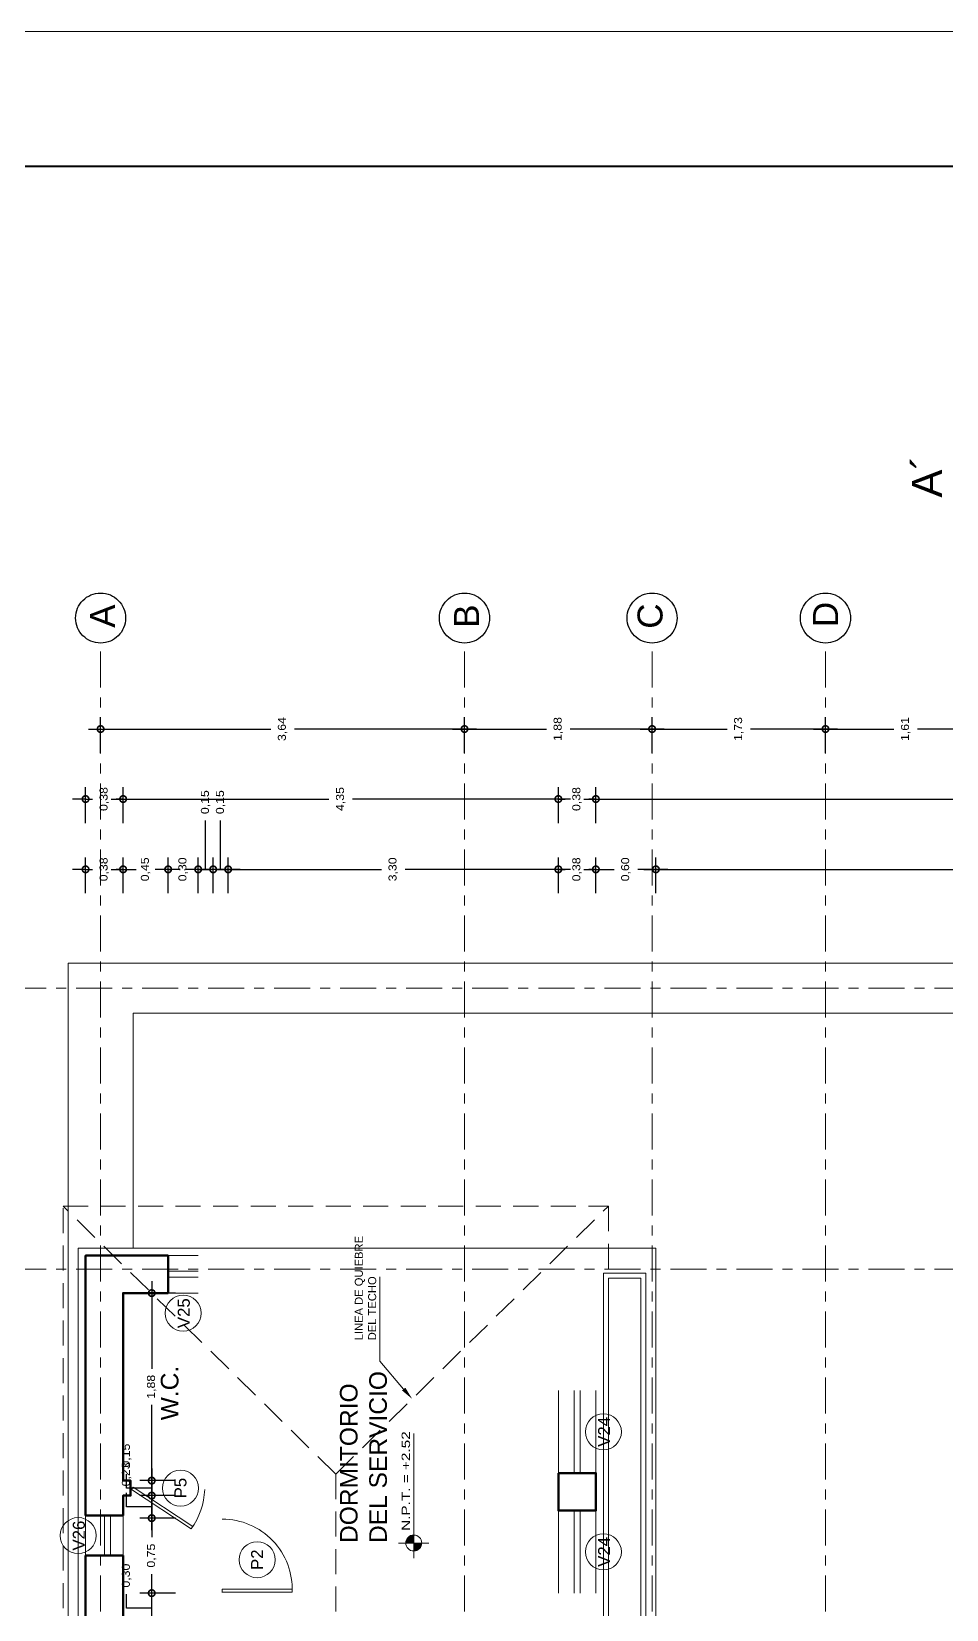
# Model space of a CAD drawing. Header units: millimetres. Extents: x -1459 to -1413, y -119 to 301.
# Drawn here: x -1448.69 to -1439.55, y 0.94 to 16.71 of the extents above; entities that cross this region are included whole.
import ezdxf

# ---------------------------------------------------------------- set-up
doc = ezdxf.new("R2010")
doc.units = ezdxf.units.MM
for name, pattern in [('ACAD_ISO06W100', [36, 24, -3, 0, -3, 0, -3, 0, -3]), ('ACAD_ISO10W100', [18, 12, -3, 0, -3]), ('RAYITAS', [0.375, 0.25, -0.125])]:
    doc.linetypes.add(name, pattern=pattern)
doc.layers.get('0').update_dxf_attribs({"lineweight": 0})
doc.layers.get('Defpoints').update_dxf_attribs({"lineweight": 5})
for name, color, linetype, lineweight in [('CORTE PLUMA 5', 5, 'Continuous', 40), ('COTAS', 190, 'Continuous', 9), ('EJES', 2, 'ACAD_ISO10W100', 13), ('MURO CORTADO', 1, 'Continuous', 60), ('MURO VISTO', 6, 'Continuous', 18), ('PROYECCIONES', 40, 'RAYITAS', 13), ('PUERTA VENTANA', 4, 'Continuous', 9), ('ROTULO', 7, 'Continuous', 5), ('TEXTOS', 30, 'Continuous', 5), ('VANOS CUADRO', 8, 'Continuous', 9)]:
    doc.layers.add(name, color=color, linetype=linetype, lineweight=lineweight)
doc.styles.add('Arial', font='arial.ttf')
doc.styles.add('ARIAL DERECHO', font='arial.ttf', dxfattribs={"width": 1.1})
doc.styles.add('arial normal', font='arial.ttf', dxfattribs={"height": 0.25})
doc.styles.get("Standard").update_dxf_attribs({"font": 'arial.ttf'})
doc.dimstyles.new('COTAS 50 OK', dxfattribs={"dimtxt": 0.08, "dimasz": 0.13, "dimexe": 0.12, "dimexo": 0.2, "dimgap": 0.07, "dimtad": 0, "dimtih": 1, "dimtoh": 1, "dimzin": 0, "dimtxsty": 'ARIAL DERECHO', "dimblk": 'DOTSMALL', "dimcen": 0.15, "dimdle": 0.12, "dimadec": 0, "dimazin": 0, "dimtfac": 1, "dimtmove": 1, "dimatfit": 3, "dimfxl": 1, "dimtzin": 0, "dimarcsym": 0})

# ---------------------------------------------------------------- blocks, each defined once
blk = doc.blocks.new('npt')
h = blk.add_hatch(color=256)
h.paths.add_polyline_path([(0, 0), (0.071, 0, 0.414214), (0, 0.071)])
h.paths.add_polyline_path([(0, -0.071), (0, 0), (-0.071, 0, 0.414214)])
for p, q in [((-0.135, 0), (0.972, 0)), ((0, 0.135), (0, -0.135))]:
    blk.add_line(p, q)
blk.add_circle((0, 0), 0.0709)
blk = doc.blocks.new('_DotSmall')
at = {"color": 0, "linetype": 'ByBlock', "const_width": 0.5}
blk.add_lwpolyline([(-0.0625, 0, 1), (0.0625, 0, 1)], format="xyb", close=True, dxfattribs=at)
blk = doc.blocks.new('*D281')
at = {"layer": 'COTAS', "color": 0, "lineweight": -2}
for p, q in [((-1446.803, 8.685), (-1446.803, 8.825)), ((-1446.803, 8.337), (-1446.803, 8.685)), ((-1446.878, 8.1), (-1446.878, 8.457)), ((-1446.728, 8.1), (-1446.728, 8.457)), ((-1446.608, 8.337), (-1446.998, 8.337))]:
    blk.add_line(p, q, dxfattribs=at)
at = {"layer": 'Defpoints', "color": 0}
for p in [(-1446.878, 8.337), (-1446.878, 7.9), (-1446.728, 7.9)]:
    blk.add_point(p, dxfattribs=at)
at = {"layer": 'COTAS', "color": 0, "lineweight": -2, "xscale": 0.13, "yscale": 0.13, "zscale": 0.13, "rotation": 180}
blk.add_blockref('_DotSmall', (-1446.878, 8.337), dxfattribs=at)
at = {"layer": 'COTAS', "color": 0, "lineweight": -2, "xscale": 0.13, "yscale": 0.13, "zscale": 0.13}
blk.add_blockref('_DotSmall', (-1446.728, 8.337), dxfattribs=at)
at = {"layer": 'COTAS', "color": 0, "insert": (-1446.803, 9.009), "char_height": 0.08, "attachment_point": 5, "rotation": 90, "style": 'ARIAL DERECHO'}
blk.add_mtext('0,15', dxfattribs=at)
blk = doc.blocks.new('*D282')
at = {"layer": 'COTAS', "color": 0, "lineweight": -2}
for p, q in [((-1447.328, 8.1), (-1447.328, 8.457)), ((-1447.028, 8.1), (-1447.028, 8.457)), ((-1447.328, 8.337), (-1447.458, 8.337)), ((-1447.328, 8.337), (-1447.296, 8.337)), ((-1447.028, 8.337), (-1447.06, 8.337)), ((-1447.028, 8.337), (-1446.898, 8.337))]:
    blk.add_line(p, q, dxfattribs=at)
at = {"layer": 'Defpoints', "color": 0}
for p in [(-1447.328, 8.337), (-1447.328, 7.9), (-1447.028, 7.9)]:
    blk.add_point(p, dxfattribs=at)
at = {"layer": 'COTAS', "color": 0, "lineweight": -2, "xscale": 0.13, "yscale": 0.13, "zscale": 0.13}
blk.add_blockref('_DotSmall', (-1447.328, 8.337), dxfattribs=at)
at = {"layer": 'COTAS', "color": 0, "lineweight": -2, "xscale": 0.13, "yscale": 0.13, "zscale": 0.13, "rotation": 180}
blk.add_blockref('_DotSmall', (-1447.028, 8.337), dxfattribs=at)
at = {"layer": 'COTAS', "color": 0, "insert": (-1447.178, 8.337), "char_height": 0.08, "attachment_point": 5, "rotation": 90, "style": 'ARIAL DERECHO'}
blk.add_mtext('0,30', dxfattribs=at)
blk = doc.blocks.new('*D283')
at = {"layer": 'COTAS', "color": 0, "lineweight": -2}
for p, q in [((-1446.953, 8.685), (-1446.953, 8.825)), ((-1446.953, 8.337), (-1446.953, 8.685)), ((-1447.028, 8.1), (-1447.028, 8.457)), ((-1446.878, 8.1), (-1446.878, 8.457)), ((-1446.758, 8.337), (-1447.148, 8.337))]:
    blk.add_line(p, q, dxfattribs=at)
at = {"layer": 'Defpoints', "color": 0}
for p in [(-1447.028, 8.337), (-1447.028, 7.9), (-1446.878, 7.9)]:
    blk.add_point(p, dxfattribs=at)
at = {"layer": 'COTAS', "color": 0, "lineweight": -2, "xscale": 0.13, "yscale": 0.13, "zscale": 0.13, "rotation": 180}
blk.add_blockref('_DotSmall', (-1447.028, 8.337), dxfattribs=at)
at = {"layer": 'COTAS', "color": 0, "lineweight": -2, "xscale": 0.13, "yscale": 0.13, "zscale": 0.13}
blk.add_blockref('_DotSmall', (-1446.878, 8.337), dxfattribs=at)
at = {"layer": 'COTAS', "color": 0, "insert": (-1446.953, 9.009), "char_height": 0.08, "attachment_point": 5, "rotation": 90, "style": 'ARIAL DERECHO'}
blk.add_mtext('0,15', dxfattribs=at)
blk = doc.blocks.new('*D284')
at = {"layer": 'COTAS', "color": 0, "lineweight": -2}
for p, q in [((-1443.053, 8.1), (-1443.053, 8.457)), ((-1442.453, 8.1), (-1442.453, 8.457)), ((-1443.173, 8.337), (-1442.871, 8.337)), ((-1442.333, 8.337), (-1442.635, 8.337))]:
    blk.add_line(p, q, dxfattribs=at)
at = {"layer": 'Defpoints', "color": 0}
for p in [(-1443.053, 8.337), (-1443.053, 7.9), (-1442.453, 7.9)]:
    blk.add_point(p, dxfattribs=at)
at = {"layer": 'COTAS', "color": 0, "lineweight": -2, "xscale": 0.13, "yscale": 0.13, "zscale": 0.13, "rotation": 180}
blk.add_blockref('_DotSmall', (-1443.053, 8.337), dxfattribs=at)
at = {"layer": 'COTAS', "color": 0, "lineweight": -2, "xscale": 0.13, "yscale": 0.13, "zscale": 0.13}
blk.add_blockref('_DotSmall', (-1442.453, 8.337), dxfattribs=at)
at = {"layer": 'COTAS', "color": 0, "insert": (-1442.753, 8.337), "char_height": 0.08, "attachment_point": 5, "rotation": 90, "style": 'ARIAL DERECHO'}
blk.add_mtext('0,60', dxfattribs=at)
blk = doc.blocks.new('*D285')
at = {"layer": 'COTAS', "color": 0, "lineweight": -2}
for p, q in [((-1443.428, 8.1), (-1443.428, 8.457)), ((-1443.053, 8.1), (-1443.053, 8.457)), ((-1443.428, 8.337), (-1443.558, 8.337)), ((-1443.428, 8.337), (-1443.359, 8.337)), ((-1443.053, 8.337), (-1443.122, 8.337)), ((-1443.053, 8.337), (-1442.923, 8.337))]:
    blk.add_line(p, q, dxfattribs=at)
at = {"layer": 'Defpoints', "color": 0}
for p in [(-1443.053, 8.337), (-1443.428, 7.9), (-1443.053, 7.9)]:
    blk.add_point(p, dxfattribs=at)
at = {"layer": 'COTAS', "color": 0, "lineweight": -2, "xscale": 0.13, "yscale": 0.13, "zscale": 0.13}
blk.add_blockref('_DotSmall', (-1443.428, 8.337), dxfattribs=at)
at = {"layer": 'COTAS', "color": 0, "lineweight": -2, "xscale": 0.13, "yscale": 0.13, "zscale": 0.13, "rotation": 180}
blk.add_blockref('_DotSmall', (-1443.053, 8.337), dxfattribs=at)
at = {"layer": 'COTAS', "color": 0, "insert": (-1443.241, 8.337), "char_height": 0.08, "attachment_point": 5, "rotation": 90, "style": 'ARIAL DERECHO'}
blk.add_mtext('0,38', dxfattribs=at)
blk = doc.blocks.new('*D286')
at = {"layer": 'COTAS', "color": 0, "lineweight": -2}
for p, q in [((-1446.728, 8.1), (-1446.728, 8.457)), ((-1443.428, 8.1), (-1443.428, 8.457)), ((-1446.848, 8.337), (-1445.196, 8.337)), ((-1443.308, 8.337), (-1444.96, 8.337))]:
    blk.add_line(p, q, dxfattribs=at)
at = {"layer": 'Defpoints', "color": 0}
for p in [(-1446.728, 8.337), (-1446.728, 7.9), (-1443.428, 7.9)]:
    blk.add_point(p, dxfattribs=at)
at = {"layer": 'COTAS', "color": 0, "lineweight": -2, "xscale": 0.13, "yscale": 0.13, "zscale": 0.13, "rotation": 180}
blk.add_blockref('_DotSmall', (-1446.728, 8.337), dxfattribs=at)
at = {"layer": 'COTAS', "color": 0, "lineweight": -2, "xscale": 0.13, "yscale": 0.13, "zscale": 0.13}
blk.add_blockref('_DotSmall', (-1443.428, 8.337), dxfattribs=at)
at = {"layer": 'COTAS', "color": 0, "insert": (-1445.078, 8.337), "char_height": 0.08, "attachment_point": 5, "rotation": 90, "style": 'ARIAL DERECHO'}
blk.add_mtext('3,30', dxfattribs=at)
blk = doc.blocks.new('*D287')
at = {"layer": 'COTAS', "color": 0, "lineweight": -2}
for p, q in [((-1448.153, 8.1), (-1448.153, 8.457)), ((-1447.778, 8.1), (-1447.778, 8.457)), ((-1448.153, 8.337), (-1448.283, 8.337)), ((-1448.153, 8.337), (-1448.084, 8.337)), ((-1447.778, 8.337), (-1447.847, 8.337)), ((-1447.778, 8.337), (-1447.648, 8.337))]:
    blk.add_line(p, q, dxfattribs=at)
at = {"layer": 'Defpoints', "color": 0}
for p in [(-1447.778, 8.337), (-1448.153, 7.9), (-1447.778, 7.9)]:
    blk.add_point(p, dxfattribs=at)
at = {"layer": 'COTAS', "color": 0, "lineweight": -2, "xscale": 0.13, "yscale": 0.13, "zscale": 0.13}
blk.add_blockref('_DotSmall', (-1448.153, 8.337), dxfattribs=at)
at = {"layer": 'COTAS', "color": 0, "lineweight": -2, "xscale": 0.13, "yscale": 0.13, "zscale": 0.13, "rotation": 180}
blk.add_blockref('_DotSmall', (-1447.778, 8.337), dxfattribs=at)
at = {"layer": 'COTAS', "color": 0, "insert": (-1447.966, 8.337), "char_height": 0.08, "attachment_point": 5, "rotation": 90, "style": 'ARIAL DERECHO'}
blk.add_mtext('0,38', dxfattribs=at)
blk = doc.blocks.new('*D288')
at = {"layer": 'COTAS', "color": 0, "lineweight": -2}
for p, q in [((-1448.153, 8.8), (-1448.153, 9.16)), ((-1447.778, 8.8), (-1447.778, 9.16)), ((-1448.153, 9.04), (-1448.283, 9.04)), ((-1448.153, 9.04), (-1448.084, 9.04)), ((-1447.778, 9.04), (-1447.847, 9.04)), ((-1447.778, 9.04), (-1447.648, 9.04))]:
    blk.add_line(p, q, dxfattribs=at)
at = {"layer": 'Defpoints', "color": 0}
for p in [(-1447.778, 9.04), (-1448.153, 8.6), (-1447.778, 8.6)]:
    blk.add_point(p, dxfattribs=at)
at = {"layer": 'COTAS', "color": 0, "lineweight": -2, "xscale": 0.13, "yscale": 0.13, "zscale": 0.13}
blk.add_blockref('_DotSmall', (-1448.153, 9.04), dxfattribs=at)
at = {"layer": 'COTAS', "color": 0, "lineweight": -2, "xscale": 0.13, "yscale": 0.13, "zscale": 0.13, "rotation": 180}
blk.add_blockref('_DotSmall', (-1447.778, 9.04), dxfattribs=at)
at = {"layer": 'COTAS', "color": 0, "insert": (-1447.966, 9.04), "char_height": 0.08, "attachment_point": 5, "rotation": 90, "style": 'ARIAL DERECHO'}
blk.add_mtext('0,38', dxfattribs=at)
blk = doc.blocks.new('*D289')
at = {"layer": 'COTAS', "color": 0, "lineweight": -2}
for p, q in [((-1447.778, 8.1), (-1447.778, 8.457)), ((-1447.328, 8.1), (-1447.328, 8.457)), ((-1447.898, 8.337), (-1447.671, 8.337)), ((-1447.208, 8.337), (-1447.435, 8.337))]:
    blk.add_line(p, q, dxfattribs=at)
at = {"layer": 'Defpoints', "color": 0}
for p in [(-1447.778, 8.337), (-1447.778, 7.9), (-1447.328, 7.9)]:
    blk.add_point(p, dxfattribs=at)
at = {"layer": 'COTAS', "color": 0, "lineweight": -2, "xscale": 0.13, "yscale": 0.13, "zscale": 0.13, "rotation": 180}
blk.add_blockref('_DotSmall', (-1447.778, 8.337), dxfattribs=at)
at = {"layer": 'COTAS', "color": 0, "lineweight": -2, "xscale": 0.13, "yscale": 0.13, "zscale": 0.13}
blk.add_blockref('_DotSmall', (-1447.328, 8.337), dxfattribs=at)
at = {"layer": 'COTAS', "color": 0, "insert": (-1447.553, 8.337), "char_height": 0.08, "attachment_point": 5, "rotation": 90, "style": 'ARIAL DERECHO'}
blk.add_mtext('0,45', dxfattribs=at)
blk = doc.blocks.new('*D290')
at = {"layer": 'COTAS', "color": 0, "lineweight": -2}
for p, q in [((-1443.428, 8.8), (-1443.428, 9.16)), ((-1443.053, 8.8), (-1443.053, 9.16)), ((-1443.428, 9.04), (-1443.558, 9.04)), ((-1443.428, 9.04), (-1443.359, 9.04)), ((-1443.053, 9.04), (-1443.122, 9.04)), ((-1443.053, 9.04), (-1442.923, 9.04))]:
    blk.add_line(p, q, dxfattribs=at)
at = {"layer": 'Defpoints', "color": 0}
for p in [(-1443.428, 9.04), (-1443.428, 8.6), (-1443.053, 8.6)]:
    blk.add_point(p, dxfattribs=at)
at = {"layer": 'COTAS', "color": 0, "lineweight": -2, "xscale": 0.13, "yscale": 0.13, "zscale": 0.13}
blk.add_blockref('_DotSmall', (-1443.428, 9.04), dxfattribs=at)
at = {"layer": 'COTAS', "color": 0, "lineweight": -2, "xscale": 0.13, "yscale": 0.13, "zscale": 0.13, "rotation": 180}
blk.add_blockref('_DotSmall', (-1443.053, 9.04), dxfattribs=at)
at = {"layer": 'COTAS', "color": 0, "insert": (-1443.241, 9.04), "char_height": 0.08, "attachment_point": 5, "rotation": 90, "style": 'ARIAL DERECHO'}
blk.add_mtext('0,38', dxfattribs=at)
blk = doc.blocks.new('*D291')
at = {"layer": 'COTAS', "color": 0, "lineweight": -2}
for p, q in [((-1447.778, 8.8), (-1447.778, 9.16)), ((-1443.428, 8.8), (-1443.428, 9.16)), ((-1447.898, 9.04), (-1445.721, 9.04)), ((-1443.308, 9.04), (-1445.485, 9.04))]:
    blk.add_line(p, q, dxfattribs=at)
at = {"layer": 'Defpoints', "color": 0}
for p in [(-1447.778, 9.04), (-1447.778, 8.6), (-1443.428, 8.6)]:
    blk.add_point(p, dxfattribs=at)
at = {"layer": 'COTAS', "color": 0, "lineweight": -2, "xscale": 0.13, "yscale": 0.13, "zscale": 0.13, "rotation": 180}
blk.add_blockref('_DotSmall', (-1447.778, 9.04), dxfattribs=at)
at = {"layer": 'COTAS', "color": 0, "lineweight": -2, "xscale": 0.13, "yscale": 0.13, "zscale": 0.13}
blk.add_blockref('_DotSmall', (-1443.428, 9.04), dxfattribs=at)
at = {"layer": 'COTAS', "color": 0, "insert": (-1445.603, 9.04), "char_height": 0.08, "attachment_point": 5, "rotation": 90, "style": 'ARIAL DERECHO'}
blk.add_mtext('4,35', dxfattribs=at)
blk = doc.blocks.new('*D294')
at = {"layer": 'COTAS', "color": 0, "lineweight": -2}
for p, q in [((-1443.053, 8.8), (-1443.053, 9.16)), ((-1434.428, 8.8), (-1434.428, 9.16)), ((-1443.173, 9.04), (-1438.859, 9.04)), ((-1434.308, 9.04), (-1438.622, 9.04))]:
    blk.add_line(p, q, dxfattribs=at)
at = {"layer": 'Defpoints', "color": 0}
for p in [(-1434.428, 9.04), (-1443.053, 8.6), (-1434.428, 8.6)]:
    blk.add_point(p, dxfattribs=at)
at = {"layer": 'COTAS', "color": 0, "lineweight": -2, "xscale": 0.13, "yscale": 0.13, "zscale": 0.13, "rotation": 180}
blk.add_blockref('_DotSmall', (-1443.053, 9.04), dxfattribs=at)
at = {"layer": 'COTAS', "color": 0, "lineweight": -2, "xscale": 0.13, "yscale": 0.13, "zscale": 0.13}
blk.add_blockref('_DotSmall', (-1434.428, 9.04), dxfattribs=at)
at = {"layer": 'COTAS', "color": 0, "insert": (-1438.741, 9.04), "char_height": 0.08, "attachment_point": 5, "rotation": 90, "style": 'ARIAL DERECHO'}
blk.add_mtext('8,63', dxfattribs=at)
blk = doc.blocks.new('*D367')
at = {"layer": 'COTAS', "color": 0, "lineweight": -2}
for p, q in [((-1448.003, 9.5), (-1448.003, 9.86)), ((-1444.366, 9.5), (-1444.366, 9.86)), ((-1448.123, 9.74), (-1446.302, 9.74)), ((-1444.246, 9.74), (-1446.066, 9.74))]:
    blk.add_line(p, q, dxfattribs=at)
at = {"layer": 'Defpoints', "color": 0}
for p in [(-1444.366, 9.74), (-1448.003, 9.3), (-1444.366, 9.3)]:
    blk.add_point(p, dxfattribs=at)
at = {"layer": 'COTAS', "color": 0, "lineweight": -2, "xscale": 0.13, "yscale": 0.13, "zscale": 0.13, "rotation": 180}
blk.add_blockref('_DotSmall', (-1448.003, 9.74), dxfattribs=at)
at = {"layer": 'COTAS', "color": 0, "lineweight": -2, "xscale": 0.13, "yscale": 0.13, "zscale": 0.13}
blk.add_blockref('_DotSmall', (-1444.366, 9.74), dxfattribs=at)
at = {"layer": 'COTAS', "color": 0, "insert": (-1446.184, 9.74), "char_height": 0.08, "attachment_point": 5, "rotation": 90, "style": 'ARIAL DERECHO'}
blk.add_mtext('3,64', dxfattribs=at)
blk = doc.blocks.new('*D368')
at = {"layer": 'COTAS', "color": 0, "lineweight": -2}
for p, q in [((-1444.366, 9.5), (-1444.366, 9.86)), ((-1442.491, 9.5), (-1442.491, 9.86)), ((-1444.486, 9.74), (-1443.546, 9.74)), ((-1442.371, 9.74), (-1443.31, 9.74))]:
    blk.add_line(p, q, dxfattribs=at)
at = {"layer": 'Defpoints', "color": 0}
for p in [(-1442.491, 9.74), (-1444.366, 9.3), (-1442.491, 9.3)]:
    blk.add_point(p, dxfattribs=at)
at = {"layer": 'COTAS', "color": 0, "lineweight": -2, "xscale": 0.13, "yscale": 0.13, "zscale": 0.13, "rotation": 180}
blk.add_blockref('_DotSmall', (-1444.366, 9.74), dxfattribs=at)
at = {"layer": 'COTAS', "color": 0, "lineweight": -2, "xscale": 0.13, "yscale": 0.13, "zscale": 0.13}
blk.add_blockref('_DotSmall', (-1442.491, 9.74), dxfattribs=at)
at = {"layer": 'COTAS', "color": 0, "insert": (-1443.428, 9.74), "char_height": 0.08, "attachment_point": 5, "rotation": 90, "style": 'ARIAL DERECHO'}
blk.add_mtext('1,88', dxfattribs=at)
blk = doc.blocks.new('*D369')
at = {"layer": 'COTAS', "color": 0, "lineweight": -2}
for p, q in [((-1442.491, 9.5), (-1442.491, 9.86)), ((-1440.758, 9.5), (-1440.758, 9.86)), ((-1442.611, 9.74), (-1441.742, 9.74)), ((-1440.638, 9.74), (-1441.506, 9.74))]:
    blk.add_line(p, q, dxfattribs=at)
at = {"layer": 'Defpoints', "color": 0}
for p in [(-1442.491, 9.74), (-1442.491, 9.3), (-1440.758, 9.3)]:
    blk.add_point(p, dxfattribs=at)
at = {"layer": 'COTAS', "color": 0, "lineweight": -2, "xscale": 0.13, "yscale": 0.13, "zscale": 0.13, "rotation": 180}
blk.add_blockref('_DotSmall', (-1442.491, 9.74), dxfattribs=at)
at = {"layer": 'COTAS', "color": 0, "lineweight": -2, "xscale": 0.13, "yscale": 0.13, "zscale": 0.13}
blk.add_blockref('_DotSmall', (-1440.758, 9.74), dxfattribs=at)
at = {"layer": 'COTAS', "color": 0, "insert": (-1441.624, 9.74), "char_height": 0.08, "attachment_point": 5, "rotation": 90, "style": 'ARIAL DERECHO'}
blk.add_mtext('1,73', dxfattribs=at)
blk = doc.blocks.new('*D370')
at = {"layer": 'COTAS', "color": 0, "lineweight": -2}
for p, q in [((-1440.758, 9.5), (-1440.758, 9.86)), ((-1439.153, 9.5), (-1439.153, 9.86)), ((-1440.878, 9.74), (-1440.074, 9.74)), ((-1439.033, 9.74), (-1439.837, 9.74))]:
    blk.add_line(p, q, dxfattribs=at)
at = {"layer": 'Defpoints', "color": 0}
for p in [(-1440.758, 9.74), (-1440.758, 9.3), (-1439.153, 9.3)]:
    blk.add_point(p, dxfattribs=at)
at = {"layer": 'COTAS', "color": 0, "lineweight": -2, "xscale": 0.13, "yscale": 0.13, "zscale": 0.13, "rotation": 180}
blk.add_blockref('_DotSmall', (-1440.758, 9.74), dxfattribs=at)
at = {"layer": 'COTAS', "color": 0, "lineweight": -2, "xscale": 0.13, "yscale": 0.13, "zscale": 0.13}
blk.add_blockref('_DotSmall', (-1439.153, 9.74), dxfattribs=at)
at = {"layer": 'COTAS', "color": 0, "insert": (-1439.956, 9.74), "char_height": 0.08, "attachment_point": 5, "rotation": 90, "style": 'ARIAL DERECHO'}
blk.add_mtext('1,61', dxfattribs=at)
blk = doc.blocks.new('HJKL')
at = {"layer": 'PUERTA VENTANA'}
for p, q in [((616.191, 118.493), (615.492, 118.493)), ((616.191, 118.498), (616.191, 118.463)), ((616.191, 118.463), (615.492, 118.463))]:
    blk.add_line(p, q, dxfattribs=at)
blk.add_arc((616.191, 118.463), 0.7, 177.5437, 270, dxfattribs=at)
blk = doc.blocks.new('*D521')
at = {"layer": 'COTAS', "color": 0, "lineweight": -2}
for p, q in [((-1442.453, 8.1), (-1442.453, 8.457)), ((-1436.203, 8.1), (-1436.203, 8.457)), ((-1442.573, 8.337), (-1439.446, 8.337)), ((-1436.083, 8.337), (-1439.21, 8.337))]:
    blk.add_line(p, q, dxfattribs=at)
at = {"layer": 'Defpoints', "color": 0}
for p in [(-1442.453, 8.337), (-1442.453, 7.9), (-1436.203, 7.9)]:
    blk.add_point(p, dxfattribs=at)
at = {"layer": 'COTAS', "color": 0, "lineweight": -2, "xscale": 0.13, "yscale": 0.13, "zscale": 0.13, "rotation": 180}
blk.add_blockref('_DotSmall', (-1442.453, 8.337), dxfattribs=at)
at = {"layer": 'COTAS', "color": 0, "lineweight": -2, "xscale": 0.13, "yscale": 0.13, "zscale": 0.13}
blk.add_blockref('_DotSmall', (-1436.203, 8.337), dxfattribs=at)
at = {"layer": 'COTAS', "color": 0, "insert": (-1439.328, 8.337), "char_height": 0.08, "attachment_point": 5, "rotation": 90, "style": 'ARIAL DERECHO'}
blk.add_mtext('6,25', dxfattribs=at)
blk = doc.blocks.new('FLEC')
at = {"layer": 'TEXTOS', "extrusion": (0, 0, -1)}
for p, q in [((203.611, -47.254), (203.889, -47.016)), ((203.889, -47.016), (204.734, -47.016))]:
    blk.add_line(p, q, dxfattribs=at)
blk.add_solid([(-203.597, -47.238), (-203.513, -47.339), (-203.625, -47.271)], dxfattribs=at)
blk = doc.blocks.new('*D811')
at = {"layer": 'COTAS', "color": 0, "lineweight": -2}
for p, q in [((-1447.492, 0.68), (-1447.492, 1.22)), ((-1447.743, 0.95), (-1447.743, 1.09)), ((-1447.492, 0.95), (-1447.743, 0.95)), ((-1447.253, 1.1), (-1447.612, 1.1)), ((-1447.253, 0.8), (-1447.612, 0.8))]:
    blk.add_line(p, q, dxfattribs=at)
at = {"layer": 'Defpoints', "color": 0}
for p in [(-1447.492, 1.1), (-1447.053, 1.1), (-1447.053, 0.8)]:
    blk.add_point(p, dxfattribs=at)
at = {"layer": 'COTAS', "color": 0, "lineweight": -2, "xscale": 0.13, "yscale": 0.13, "zscale": 0.13}
for p, rotation in [((-1447.492, 1.1), 90), ((-1447.492, 0.8), 270)]:
    blk.add_blockref('_DotSmall', p, dxfattribs=dict(at, rotation=rotation))
at = {"layer": 'COTAS', "color": 0, "insert": (-1447.743, 1.275), "char_height": 0.08, "attachment_point": 5, "rotation": 90, "style": 'ARIAL DERECHO'}
blk.add_mtext('0,30', dxfattribs=at)
blk = doc.blocks.new('*D812')
at = {"layer": 'COTAS', "color": 0, "lineweight": -2}
for p, q in [((-1447.492, 1.97), (-1447.492, 1.66)), ((-1447.253, 1.85), (-1447.612, 1.85)), ((-1447.492, 0.98), (-1447.492, 1.291)), ((-1447.253, 1.1), (-1447.612, 1.1))]:
    blk.add_line(p, q, dxfattribs=at)
at = {"layer": 'Defpoints', "color": 0}
for p in [(-1447.492, 1.85), (-1447.053, 1.85), (-1447.053, 1.1)]:
    blk.add_point(p, dxfattribs=at)
at = {"layer": 'COTAS', "color": 0, "lineweight": -2, "xscale": 0.13, "yscale": 0.13, "zscale": 0.13}
for p, rotation in [((-1447.492, 1.85), 90), ((-1447.492, 1.1), 270)]:
    blk.add_blockref('_DotSmall', p, dxfattribs=dict(at, rotation=rotation))
at = {"layer": 'COTAS', "color": 0, "insert": (-1447.492, 1.475), "char_height": 0.08, "attachment_point": 5, "rotation": 90, "style": 'ARIAL DERECHO'}
blk.add_mtext('0,75', dxfattribs=at)
blk = doc.blocks.new('*D813')
at = {"layer": 'COTAS', "color": 0, "lineweight": -2}
for p, q in [((-1447.743, 1.963), (-1447.743, 2.103)), ((-1447.253, 2.075), (-1447.612, 2.075)), ((-1447.492, 1.73), (-1447.492, 2.195)), ((-1447.492, 1.963), (-1447.743, 1.963)), ((-1447.253, 1.85), (-1447.612, 1.85))]:
    blk.add_line(p, q, dxfattribs=at)
at = {"layer": 'Defpoints', "color": 0}
for p in [(-1447.492, 2.075), (-1447.053, 2.075), (-1447.053, 1.85)]:
    blk.add_point(p, dxfattribs=at)
at = {"layer": 'COTAS', "color": 0, "lineweight": -2, "xscale": 0.13, "yscale": 0.13, "zscale": 0.13}
for p, rotation in [((-1447.492, 2.075), 90), ((-1447.492, 1.85), 270)]:
    blk.add_blockref('_DotSmall', p, dxfattribs=dict(at, rotation=rotation))
at = {"layer": 'COTAS', "color": 0, "insert": (-1447.743, 2.287), "char_height": 0.08, "attachment_point": 5, "rotation": 90, "style": 'ARIAL DERECHO'}
blk.add_mtext('0,23', dxfattribs=at)
blk = doc.blocks.new('*D814')
at = {"layer": 'COTAS', "color": 0, "lineweight": -2}
for p, q in [((-1447.492, 4.22), (-1447.492, 3.343)), ((-1447.253, 4.1), (-1447.612, 4.1)), ((-1447.492, 2.105), (-1447.492, 2.983)), ((-1447.253, 2.225), (-1447.612, 2.225))]:
    blk.add_line(p, q, dxfattribs=at)
at = {"layer": 'Defpoints', "color": 0}
for p in [(-1447.492, 4.1), (-1447.053, 4.1), (-1447.053, 2.225)]:
    blk.add_point(p, dxfattribs=at)
at = {"layer": 'COTAS', "color": 0, "lineweight": -2, "xscale": 0.13, "yscale": 0.13, "zscale": 0.13}
for p, rotation in [((-1447.492, 4.1), 90), ((-1447.492, 2.225), 270)]:
    blk.add_blockref('_DotSmall', p, dxfattribs=dict(at, rotation=rotation))
at = {"layer": 'COTAS', "color": 0, "insert": (-1447.492, 3.163), "char_height": 0.08, "attachment_point": 5, "rotation": 90, "style": 'ARIAL DERECHO'}
blk.add_mtext('1,88', dxfattribs=at)
blk = doc.blocks.new('*D815')
at = {"layer": 'COTAS', "color": 0, "lineweight": -2}
for p, q in [((-1447.743, 2.15), (-1447.743, 2.29)), ((-1447.253, 2.225), (-1447.612, 2.225)), ((-1447.492, 2.345), (-1447.492, 1.955)), ((-1447.492, 2.15), (-1447.743, 2.15)), ((-1447.253, 2.075), (-1447.612, 2.075))]:
    blk.add_line(p, q, dxfattribs=at)
at = {"layer": 'Defpoints', "color": 0}
for p in [(-1447.053, 2.225), (-1447.492, 2.075), (-1447.053, 2.075)]:
    blk.add_point(p, dxfattribs=at)
at = {"layer": 'COTAS', "color": 0, "lineweight": -2, "xscale": 0.13, "yscale": 0.13, "zscale": 0.13}
for p, rotation in [((-1447.492, 2.225), 90), ((-1447.492, 2.075), 270)]:
    blk.add_blockref('_DotSmall', p, dxfattribs=dict(at, rotation=rotation))
at = {"layer": 'COTAS', "color": 0, "insert": (-1447.743, 2.475), "char_height": 0.08, "attachment_point": 5, "rotation": 90, "style": 'ARIAL DERECHO'}
blk.add_mtext('0,15', dxfattribs=at)

msp = doc.modelspace()

# ---------------------------------------------------------------- linework, layer by layer
at = {"layer": 'EJES', "ltscale": 0.03}
for p, q in [((-1448.003, -41.325), (-1448.003, 10.6)), ((-1444.366, -41.325), (-1444.366, 10.6)), ((-1442.491, -41.325), (-1442.491, 10.6)), ((-1440.758, -41.325), (-1440.758, 10.6)), ((-1427.428, 7.15), (-1451.503, 7.15)), ((-1427.428, 4.34), (-1451.503, 4.34))]:
    msp.add_line(p, q, dxfattribs=at)
at = {"layer": 'EJES', "lineweight": 30}
for centre in [(-1448.003, 10.85), (-1444.366, 10.85), (-1442.491, 10.85), (-1440.758, 10.85)]:
    msp.add_circle(centre, 0.25, dxfattribs=at)
at = {"layer": 'MURO CORTADO'}
for p, q in [((-1448.153, 1.875), (-1447.778, 1.875)), ((-1448.153, 1.475), (-1447.778, 1.475)), ((-1448.153, 1.475), (-1448.153, -0.855)), ((-1447.778, -0.855), (-1447.778, 1.475))]:
    msp.add_line(p, q, dxfattribs=at)
msp.add_lwpolyline([(-1447.778, 1.875), (-1447.778, 2.075), (-1447.703, 2.075), (-1447.703, 2.225), (-1447.778, 2.225), (-1447.778, 4.1), (-1447.328, 4.1), (-1447.328, 4.475), (-1448.153, 4.475), (-1448.153, 1.875)], dxfattribs=at)
msp.add_lwpolyline([(-1443.428, 2.3), (-1443.053, 2.3), (-1443.053, 1.925), (-1443.428, 1.925)], close=True, dxfattribs=at)
at = {"layer": 'MURO VISTO'}
for p, q in [((-1448.328, -11.8), (-1448.328, 7.4)), ((-1448.328, 7.4), (-1430.478, 7.4)), ((-1447.678, 4.55), (-1447.678, 6.9)), ((-1447.678, 6.9), (-1436.203, 6.9)), ((-1448.228, -3.4), (-1448.228, 4.55)), ((-1448.228, 4.55), (-1442.453, 4.55)), ((-1447.328, 4.475), (-1447.028, 4.475)), ((-1442.453, 4.55), (-1442.453, -5.1)), ((-1447.328, 4.1), (-1447.028, 4.1)), ((-1443.428, 2.3), (-1443.428, 3.125)), ((-1443.053, 2.3), (-1443.053, 3.125)), ((-1443.428, 1.1), (-1443.428, 1.925)), ((-1443.053, 1.1), (-1443.053, 1.925)), ((-1448.153, 1.475), (-1448.153, 1.875)), ((-1447.778, 1.475), (-1447.778, 1.875))]:
    msp.add_line(p, q, dxfattribs=at)
for points in [[(-1442.978, 4.3), (-1442.553, 4.3), (-1442.553, -4.85), (-1442.978, -4.85)], [(-1442.928, 4.25), (-1442.603, 4.25), (-1442.603, -4.8), (-1442.928, -4.8)]]:
    msp.add_lwpolyline(points, close=True, dxfattribs=at)
at = {"layer": 'PROYECCIONES'}
for p, q in [((-1448.378, -11.8), (-1448.378, 4.969)), ((-1448.378, 4.969), (-1442.928, 4.969)), ((-1445.653, 2.291), (-1448.378, 4.969)), ((-1445.653, 2.291), (-1442.928, 4.969)), ((-1442.928, 4.969), (-1442.928, -4.383)), ((-1445.653, 2.291), (-1445.653, -8.2))]:
    msp.add_line(p, q, dxfattribs=at)
at = {"layer": 'PUERTA VENTANA'}
for p, q in [((-1447.328, 4.318), (-1447.028, 4.318)), ((-1447.328, 4.258), (-1447.028, 4.258)), ((-1447.693, 2.135), (-1447.676, 2.161)), ((-1447.098, 1.742), (-1447.693, 2.135)), ((-1447.082, 1.767), (-1447.676, 2.161)), ((-1447.963, 1.475), (-1447.963, 1.875)), ((-1447.903, 1.475), (-1447.903, 1.875))]:
    msp.add_line(p, q, dxfattribs=at)
for points in [[(-1443.271, 2.3), (-1443.271, 3.125)], [(-1443.211, 2.3), (-1443.211, 3.125)], [(-1443.271, 1.1), (-1443.271, 1.925)], [(-1443.211, 1.1), (-1443.211, 1.925)]]:
    msp.add_lwpolyline(points, dxfattribs=at)
msp.add_arc((-1447.676, 2.161), 0.714, 324.1073, 357.9914, dxfattribs=at)
at = {"layer": 'ROTULO'}
msp.add_lwpolyline([(-1413.278, -47.786), (-1413.278, 16.714), (-1459.028, 16.714), (-1459.028, -47.786)], close=True, dxfattribs=at)
at = {"layer": 'ROTULO', "lineweight": 40}
msp.add_lwpolyline([(-1414.628, -46.436), (-1414.628, 15.364), (-1457.678, 15.364), (-1457.678, -46.436)], close=True, dxfattribs=at)
at = {"layer": 'VANOS CUADRO'}
for centre in [(-1447.178, 3.9), (-1442.978, 2.713), (-1447.204, 2.15), (-1448.228, 1.675), (-1446.439, 1.434), (-1442.978, 1.513)]:
    msp.add_circle(centre, 0.18, dxfattribs=at)

# ---------------------------------------------------------------- block references
at = {"rotation": 90}
msp.add_blockref('FLEC', (-1492.228, -200.471), dxfattribs=at)
at = {"layer": 'PUERTA VENTANA', "rotation": 180}
msp.add_blockref('HJKL', (-830.597, 119.603), dxfattribs=at)
at = {"layer": 'TEXTOS', "xscale": 1.125, "yscale": 1.125, "zscale": 1.125, "rotation": 90}
msp.add_blockref('npt', (-1444.873, 1.601), dxfattribs=at)

# ---------------------------------------------------------------- texts
at = {"layer": 'CORTE PLUMA 5', "linetype": 'ACAD_ISO06W100', "lineweight": 40, "ltscale": 0.02, "insert": (-1439.745, 12.264), "char_height": 0.3, "width": 0.309, "attachment_point": 5, "rotation": 90, "style": 'arial normal'}
msp.add_mtext('A´', dxfattribs=at)
at = {"layer": 'EJES', "linetype": 'Continuous', "char_height": 0.25, "width": 0.309, "attachment_point": 5, "rotation": 90, "style": 'arial normal'}
for s, insert in [('A', (-1447.984, 10.869)), ('B', (-1444.346, 10.869)), ('C', (-1442.51, 10.869)), ('D', (-1440.758, 10.886))]:
    msp.add_mtext(s, dxfattribs=dict(at, insert=insert))
at = {"layer": 'TEXTOS', "style": 'Arial', "width": 1.3}
msp.add_text('N.P.T. = +2.52', height=0.08437, rotation=90, dxfattribs=at).set_placement((-1444.91, 1.722))
at = {"layer": 'TEXTOS', "insert": (-1445.355, 3.628), "char_height": 0.08, "width": 1.13967, "attachment_point": 4, "rotation": 90, "style": 'Arial'}
msp.add_mtext('LINEA DE QUIEBRE\\PDEL TECHO', dxfattribs=at)
at = {"layer": 'TEXTOS', "char_height": 0.1758, "attachment_point": 1, "rotation": 90}
for s, width, insert in [('\\PW.C.', 0.65658, (-1447.694, 2.828)), ('DORMITORIO\\PDEL SERVICIO', 1.77119, (-1445.611, 1.601))]:
    msp.add_mtext_dynamic_manual_height_columns(s, width=width, gutter_width=12.5, heights=[0], dxfattribs=dict(at, insert=insert))
at = {"layer": 'VANOS CUADRO', "char_height": 0.12, "width": 0.4285, "attachment_point": 5, "rotation": 90, "style": 'Arial'}
for s, insert in [('V25', (-1447.171, 3.899)), ('V24', (-1442.971, 2.712)), ('P5', (-1447.204, 2.15)), ('V26', (-1448.22, 1.675)), ('V24', (-1442.971, 1.512)), ('P2', (-1446.439, 1.434))]:
    msp.add_mtext(s, dxfattribs=dict(at, insert=insert))

# ---------------------------------------------------------------- dimensions: what is measured, and where the dimension line sits
at = {"layer": 'COTAS'}
for base, p1, p2, angle, picture, middle in [((-1444.366, 9.74), (-1448.003, 9.3), (-1444.366, 9.3), 180, '*D367', (-1446.184, 9.74)), ((-1442.490538982, 9.740459531), (-1444.365538982, 9.300479446), (-1442.490538982, 9.300479446), 180, '*D368', (-1443.428038982, 9.740459531)), ((-1442.491, 9.74), (-1440.758, 9.3), (-1442.491, 9.3), 180, '*D369', (-1441.624, 9.74)), ((-1440.758038982, 9.740459531), (-1439.153038982, 9.300479446), (-1440.758038982, 9.300479446), 180, '*D370', (-1439.955538982, 9.740459531)), ((-1447.778038982, 9.040077944), (-1448.153038982, 8.600479446), (-1447.778038982, 8.600479446), 180, '*D288', (-1447.965538982, 9.040077944)), ((-1447.778, 9.04), (-1443.428, 8.6), (-1447.778, 8.6), 180, '*D291', (-1445.603, 9.04)), ((-1443.428038982, 9.040077944), (-1443.053038982, 8.600479446), (-1443.428038982, 8.600479446), 180, '*D290', (-1443.240538982, 9.040077944)), ((-1434.428038982, 9.040077944), (-1443.053038982, 8.600479446), (-1434.428038982, 8.600479446), 180, '*D294', (-1438.740538982, 9.040077944)), ((-1447.028, 8.337), (-1446.878, 7.9), (-1447.028, 7.9), 180, '*D283', (-1446.953, 8.895)), ((-1446.878, 8.337), (-1446.728, 7.9), (-1446.878, 7.9), 180, '*D281', (-1446.803, 8.895)), ((-1447.778038982, 8.33720343), (-1448.153038982, 7.900479446), (-1447.778038982, 7.900479446), 180, '*D287', (-1447.965538982, 8.33720343)), ((-1447.778, 8.337), (-1447.328, 7.9), (-1447.778, 7.9), 180, '*D289', (-1447.553, 8.337)), ((-1447.328, 8.337), (-1447.028, 7.9), (-1447.328, 7.9), 180, '*D282', (-1447.178, 8.337)), ((-1446.728, 8.337), (-1443.428, 7.9), (-1446.728, 7.9), 180, '*D286', (-1445.078, 8.337)), ((-1443.053038982, 8.33720343), (-1443.428038982, 7.900479446), (-1443.053038982, 7.900479446), 180, '*D285', (-1443.240538982, 8.33720343)), ((-1443.053, 8.337), (-1442.453, 7.9), (-1443.053, 7.9), 180, '*D284', (-1442.753, 8.337)), ((-1442.453, 8.337), (-1436.203, 7.9), (-1442.453, 7.9), 180, '*D521', (-1439.328, 8.337)), ((-1447.492212108, 4.100479446), (-1447.053038982, 2.225479446), (-1447.053038982, 4.100479446), 90, '*D814', (-1447.492212108, 3.162979446)), ((-1447.492, 2.075), (-1447.053, 2.225), (-1447.053, 2.075), 90, '*D815', (-1447.743, 2.36)), ((-1447.492212108, 2.075479446), (-1447.053038982, 1.850479446), (-1447.053038982, 2.075479446), 90, '*D813', (-1447.743364904, 2.172979446)), ((-1447.492, 1.85), (-1447.053, 1.1), (-1447.053, 1.85), 90, '*D812', (-1447.492, 1.475)), ((-1447.492, 1.1), (-1447.053, 0.8), (-1447.053, 1.1), 90, '*D811', (-1447.743, 1.16))]:
    dim = msp.add_linear_dim(base=base, p1=p1, p2=p2, angle=angle, dimstyle='COTAS 50 OK', dxfattribs=at)
    dim.commit()
    dim.dimension.update_dxf_attribs({"geometry": picture, "text_midpoint": middle})

doc.saveas('drawing.dxf')
